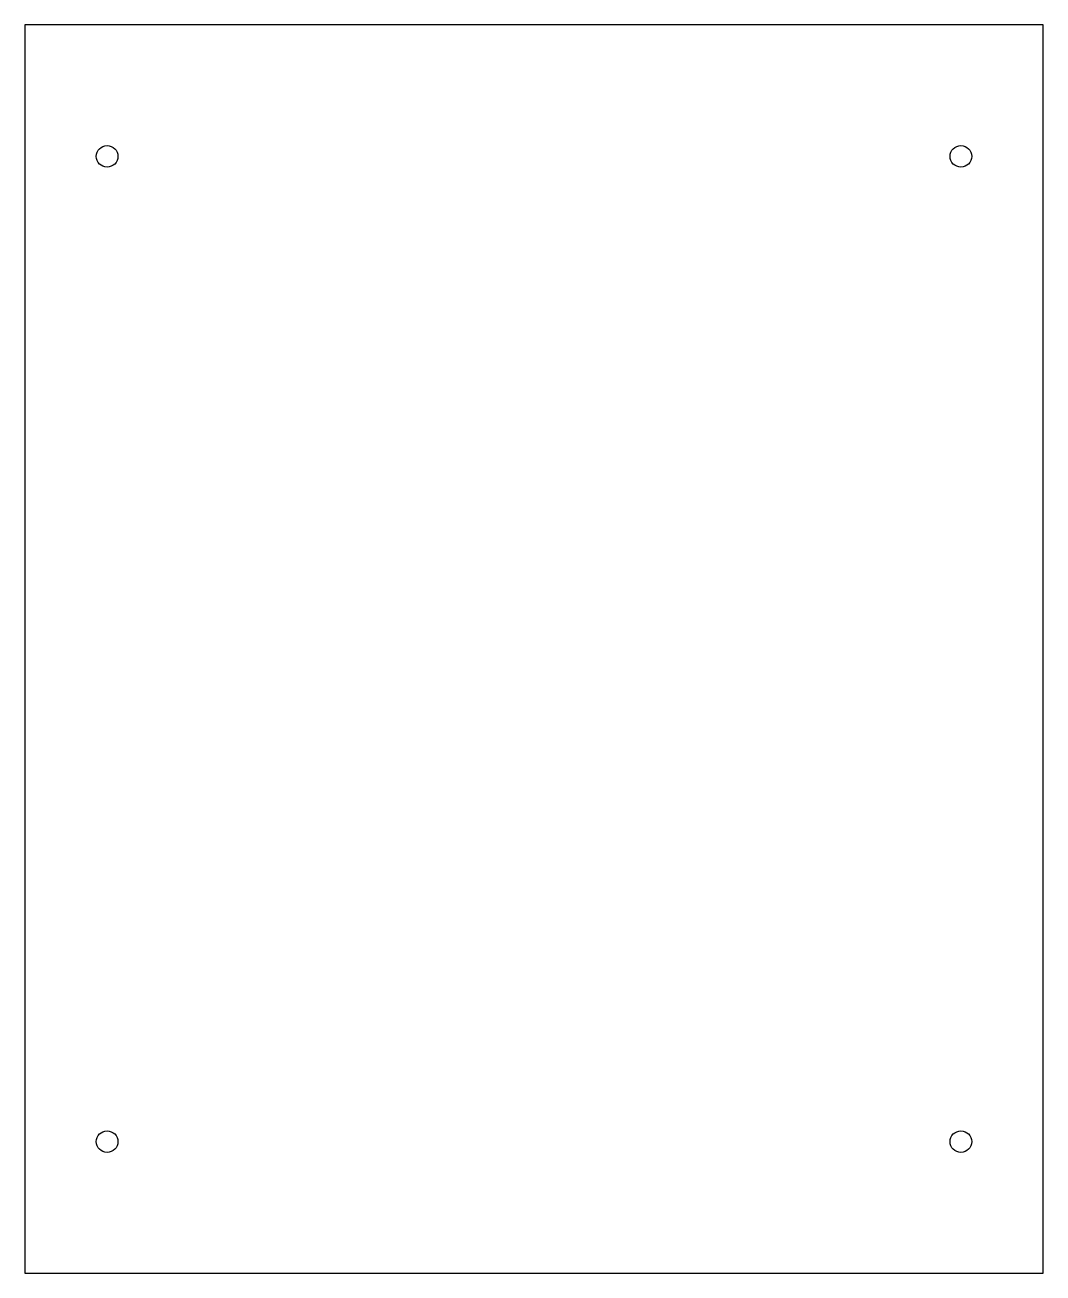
# Model space of a CAD drawing. Header units: millimetres. Extents: x 0 to 310, y 0 to 380.
import ezdxf

# ---------------------------------------------------------------- set-up
doc = ezdxf.new("R2010")
doc.units = ezdxf.units.MM

msp = doc.modelspace()

# ---------------------------------------------------------------- linework, layer by layer
msp.add_lwpolyline([(0, 0), (310, 0), (310, 380), (0, 380)], close=True)
for centre in [(25, 340), (285, 340), (25, 40), (285, 40)]:
    msp.add_circle(centre, 3.3)

doc.saveas('drawing.dxf')
